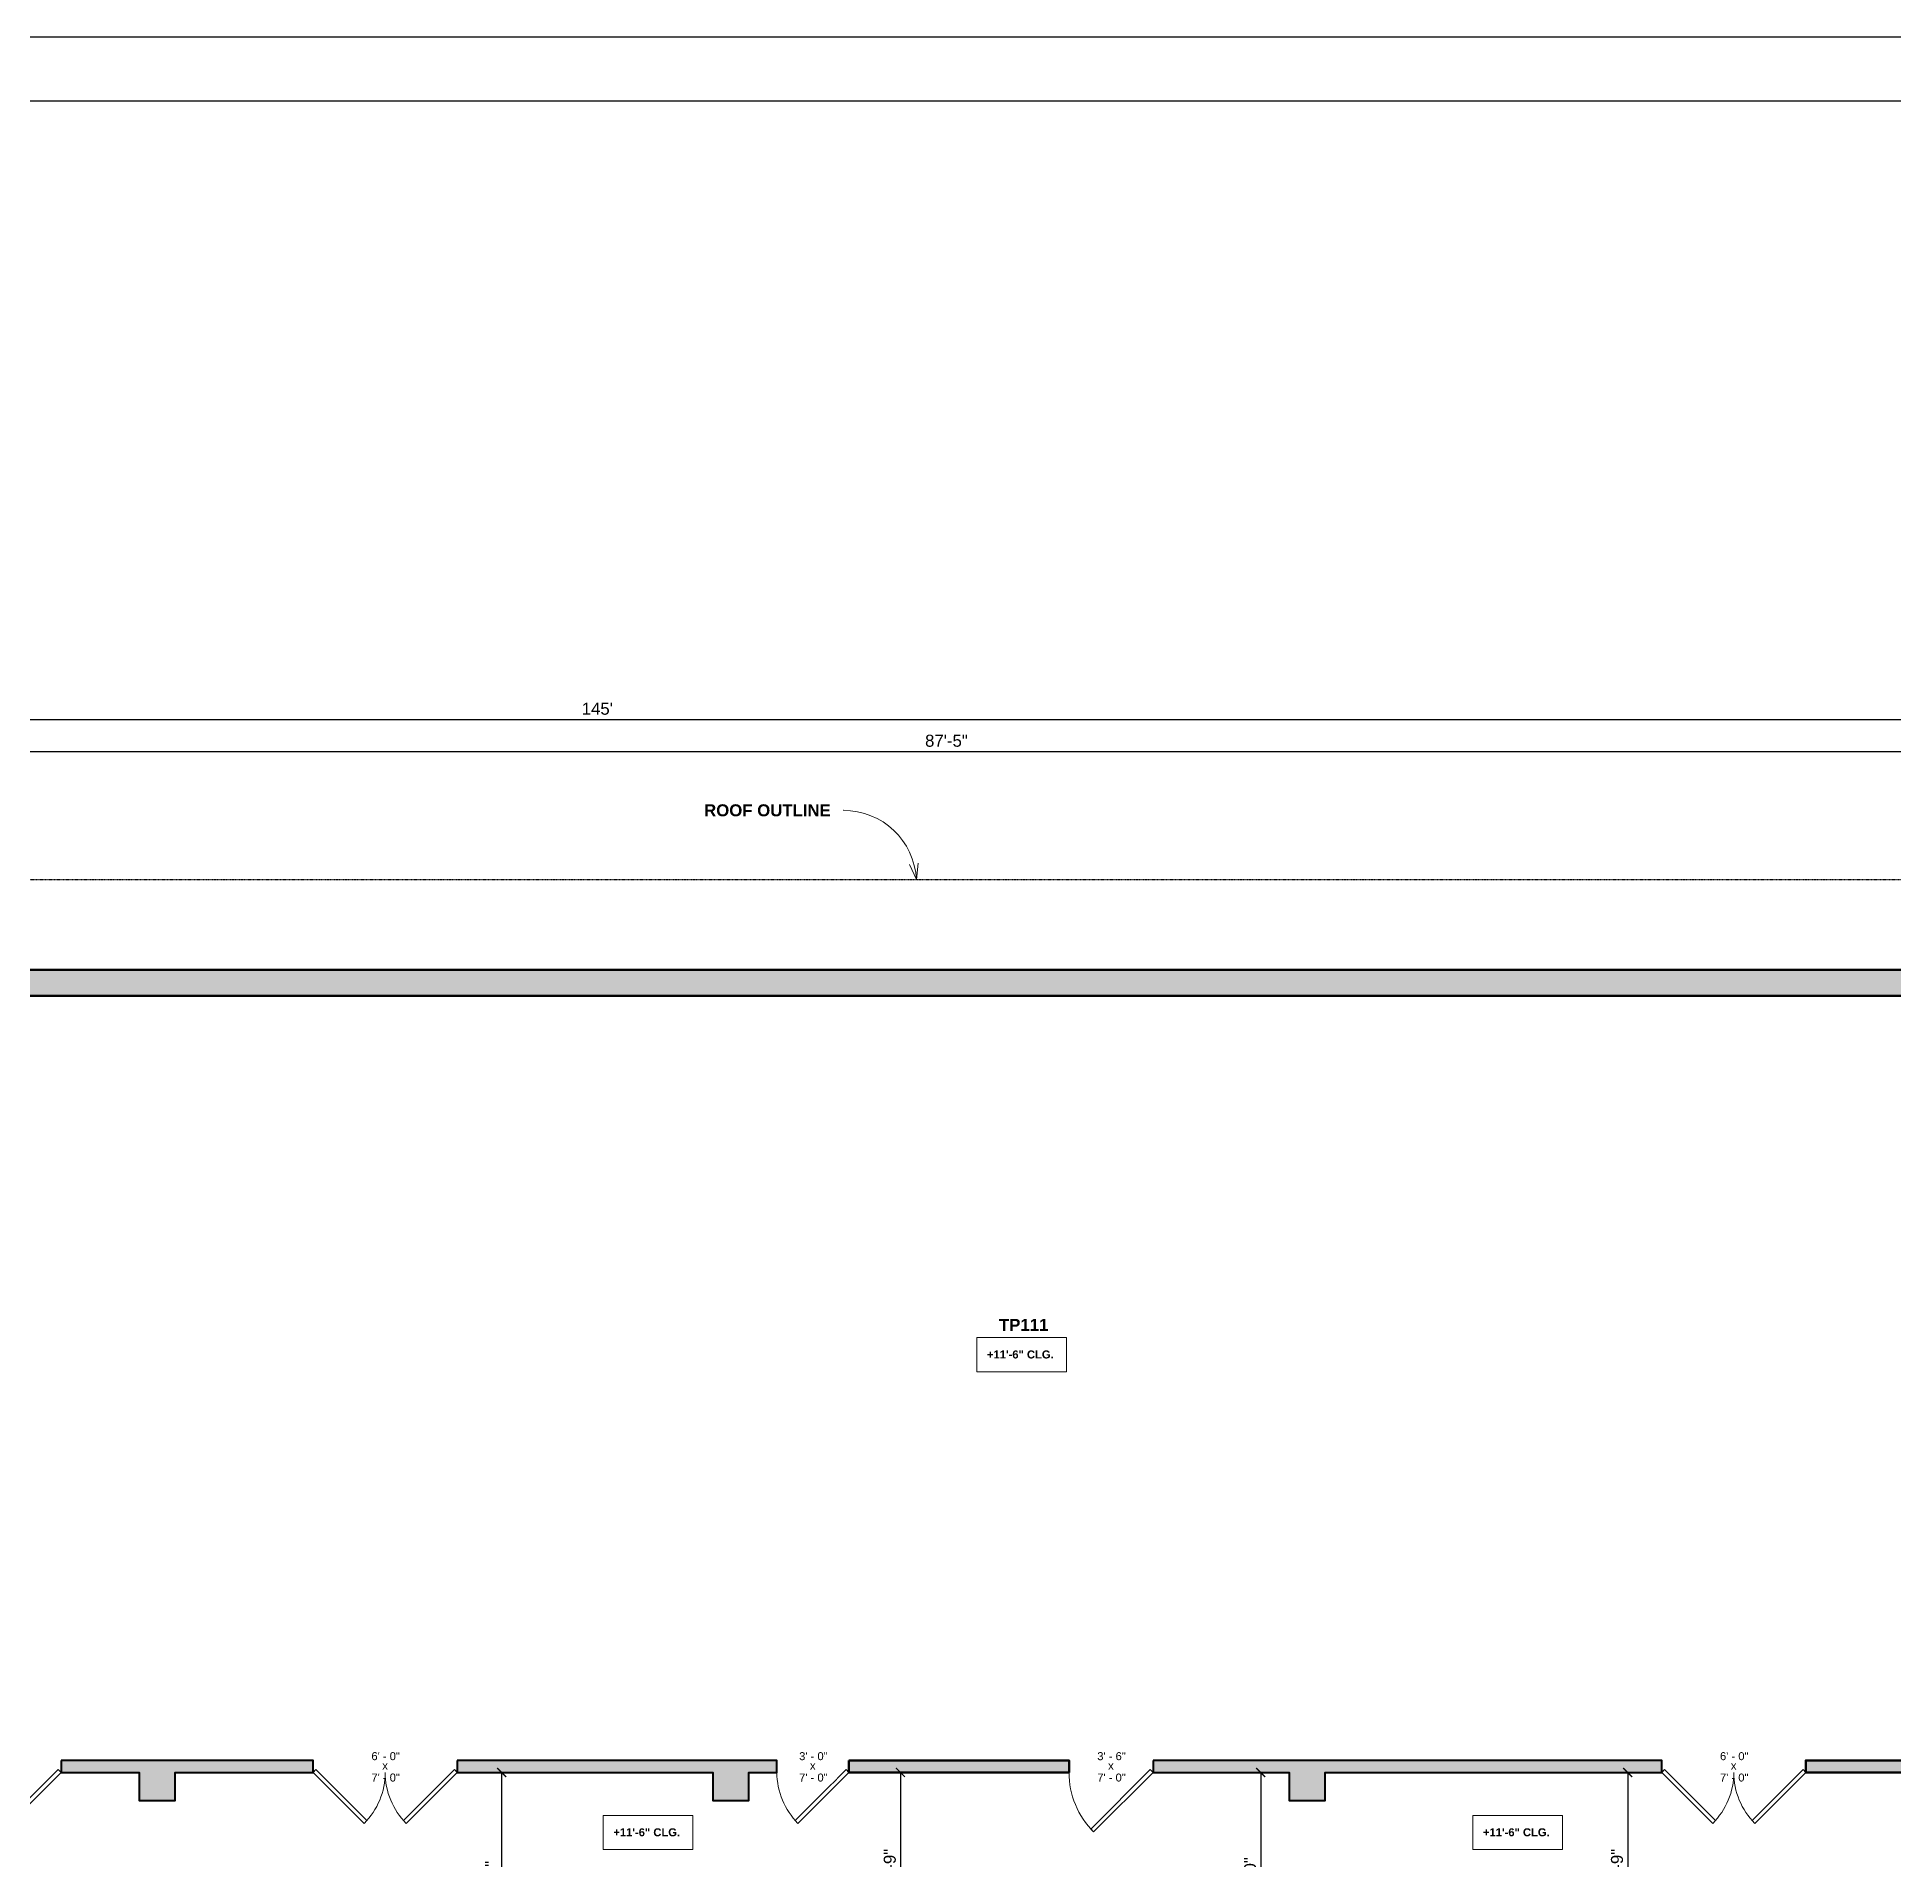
# Model space of a CAD drawing. Header units: inches. Extents: x -2078 to 106214, y -964 to 6385.
# Drawn here: x 44151 to 45079, y 4322 to 5233 of the extents above; entities that cross this region are included whole.
import ezdxf

# ---------------------------------------------------------------- set-up
doc = ezdxf.new("R2010")
doc.units = ezdxf.units.IN
doc.header["$MEASUREMENT"] = 0
doc.linetypes.add('HIDDEN2', pattern=[0.1875, 0.125, -0.0625])
for name, color, linetype, lineweight in [('A-ANNO', 2, 'Continuous', 5), ('A-ANNO-DIMS', 1, 'Continuous', 9), ('A-DETL-THIN', 151, 'Continuous', 9), ('A-DOOR', 1, 'Continuous', 18), ('A-HIDDEN', 2, 'HIDDEN2', 18), ('A-WALL', 3, 'Continuous', 40)]:
    doc.layers.add(name, color=color, linetype=linetype, lineweight=lineweight)
doc.layers.add('A-HATCH', color=9, linetype='Continuous')
doc.layers.add('A-TB', color=7, linetype='Continuous')
doc.styles.add('Arial_1', font='arial.ttf', dxfattribs={"height": 0.0625})
doc.styles.add('Arial_3', font='arial.ttf', dxfattribs={"height": 0.125})
doc.styles.add('Arial_B', font='arialbd.ttf', dxfattribs={"height": 4.5})
doc.styles.add('Arial_B_1', font='arialbd.ttf', dxfattribs={"height": 3})
doc.styles.add('JC', font='arial.ttf', dxfattribs={"height": 0.125})
doc.dimstyles.new('JC-DIMS', dxfattribs={"dimtxt": 0.125, "dimasz": 0.09375, "dimexe": 0.09375, "dimexo": 0.09375, "dimgap": 0.046875, "dimtad": 1, "dimdec": 1, "dimzin": 0, "dimdsep": 46, "dimlunit": 4, "dimtxsty": 'JC', "dimblk": 'ARCHTICK', "dimcen": 0.09, "dimclrd": 1, "dimclre": 1, "dimclrt": 256, "dimadec": 0, "dimazin": 0, "dimtfac": 1, "dimtdec": 1, "dimtofl": 0, "dimtmove": 1, "dimatfit": 3, "dimfxl": 1, "dimtolj": 1, "dimtzin": 0, "dimarcsym": 0})

# ---------------------------------------------------------------- blocks, each defined once
blk = doc.blocks.new('JC_TB_48x36 - JC_TB_4836-1441736-Floor Plans')
at = {"layer": 'A-TB'}
for p, q in [((47.997, 24.012), (-0.003, 24.012)), ((47.497, 23.512), (0.747, 23.512))]:
    blk.add_line(p, q, dxfattribs=at)
blk = doc.blocks.new('JC_DOUBLE DOOR - DOUBLE DOOR-1471729-1-1st Floor - Athletic Pavilion')
at = {"layer": 'A-DOOR', "lineweight": 30}
for p, q in [((-36, 3), (-10.54, 28.46)), ((-10.54, 28.46), (-9.13, 27.04)), ((10.54, 28.46), (9.13, 27.04)), ((36, 3), (10.54, 28.46)), ((-9.13, 27.04), (-34.59, 1.59)), ((9.13, 27.04), (34.59, 1.59)), ((-34.59, 1.59), (-36, 3)), ((34.59, 1.59), (36, 3))]:
    blk.add_line(p, q, dxfattribs=at)
at = {"layer": 'A-DOOR', "lineweight": 9}
for centre, start, end in [((-36, 3), 0, 45), ((36, 3), 135, 180)]:
    blk.add_arc(centre, 36, start, end, dxfattribs=at)
blk = doc.blocks.new('JC_DOOR_SINGLE PANEL - SINGLE DOOR-1470780-1-1st Floor - Athletic Pavilion')
at = {"layer": 'A-DOOR', "lineweight": 30}
for p, q in [((-8.87, -27.04), (16.59, -1.59)), ((18, -3), (-7.46, -28.46)), ((16.59, -1.59), (18, -3)), ((-7.46, -28.46), (-8.87, -27.04))]:
    blk.add_line(p, q, dxfattribs=at)
at = {"layer": 'A-DOOR', "lineweight": 9}
blk.add_arc((18, -3), 36, 180, 225, dxfattribs=at)
blk = doc.blocks.new('JC_DOOR_SINGLE PANEL - SINGLE DOOR-1472599-1-1st Floor - Athletic Pavilion')
at = {"layer": 'A-DOOR', "lineweight": 30}
for p, q in [((-10.11, -31.28), (19.59, -1.59)), ((21, -3), (-8.7, -32.7)), ((19.59, -1.59), (21, -3)), ((-8.7, -32.7), (-10.11, -31.28))]:
    blk.add_line(p, q, dxfattribs=at)
at = {"layer": 'A-DOOR', "lineweight": 9}
blk.add_arc((21, -3), 42, 180, 225, dxfattribs=at)
blk = doc.blocks.new('_ArchTick')
at = {"color": 0, "linetype": 'ByBlock', "const_width": 0.15}
blk.add_lwpolyline([(-0.5, -0.5), (0.5, 0.5)], dxfattribs=at)
blk = doc.blocks.new('*D2156')
at = {"layer": 'A-ANNO-DIMS', "color": 1, "lineweight": -2, "transparency": 16777216}
for p, q in [((44384.7, 4365.53), (44379.04, 4365.53)), ((44383.54, 4365.53), (44383.54, 4260.53)), ((44384.7, 4260.53), (44379.04, 4260.53))]:
    blk.add_line(p, q, dxfattribs=at)
at = {"layer": 'Defpoints', "color": 0, "transparency": 16777216}
for p in [(44389.2, 4365.53), (44383.54, 4260.53), (44389.2, 4260.53)]:
    blk.add_point(p, dxfattribs=at)
at = {"layer": 'A-ANNO-DIMS', "color": 1, "lineweight": -2, "transparency": 16777216, "xscale": 4.5, "yscale": 4.5, "zscale": 4.5}
for p, rotation in [((44383.54, 4365.53), 90), ((44383.54, 4260.53), 270)]:
    blk.add_blockref('_ArchTick', p, dxfattribs=dict(at, rotation=rotation))
at = {"layer": 'A-ANNO-DIMS', "color": 2, "transparency": 16777216, "insert": (44378.23, 4313.03), "char_height": 6, "width": 0.4008, "attachment_point": 5, "rotation": 90, "style": 'JC'}
blk.add_mtext('\\A1;8\'-9"', dxfattribs=at)
blk = doc.blocks.new('*D2158')
at = {"layer": 'A-ANNO-DIMS', "color": 1, "lineweight": -2, "transparency": 16777216}
for p, q in [((44584.05, 4365.53), (44578.39, 4365.53)), ((44582.89, 4365.53), (44582.89, 4272.53)), ((44584.05, 4272.53), (44578.39, 4272.53))]:
    blk.add_line(p, q, dxfattribs=at)
at = {"layer": 'Defpoints', "color": 0, "transparency": 16777216}
for p in [(44588.55, 4365.53), (44582.89, 4272.53), (44588.55, 4272.53)]:
    blk.add_point(p, dxfattribs=at)
at = {"layer": 'A-ANNO-DIMS', "color": 1, "lineweight": -2, "transparency": 16777216, "xscale": 4.5, "yscale": 4.5, "zscale": 4.5}
for p, rotation in [((44582.89, 4365.53), 90), ((44582.89, 4272.53), 270)]:
    blk.add_blockref('_ArchTick', p, dxfattribs=dict(at, rotation=rotation))
at = {"layer": 'A-ANNO-DIMS', "color": 2, "transparency": 16777216, "insert": (44577.58, 4319.03), "char_height": 6, "width": 0.4008, "attachment_point": 5, "rotation": 90, "style": 'JC'}
blk.add_mtext('\\A1;7\'-9"', dxfattribs=at)
blk = doc.blocks.new('*D2160')
at = {"layer": 'A-ANNO-DIMS', "color": 1, "lineweight": -2, "transparency": 16777216}
for p, q in [((44764.12, 4365.53), (44758.46, 4365.53)), ((44762.96, 4365.53), (44762.96, 4259.51)), ((44764.12, 4259.51), (44758.46, 4259.51))]:
    blk.add_line(p, q, dxfattribs=at)
at = {"layer": 'Defpoints', "color": 0, "transparency": 16777216}
for p in [(44768.62, 4365.53), (44762.96, 4259.51), (44768.62, 4259.51)]:
    blk.add_point(p, dxfattribs=at)
at = {"layer": 'A-ANNO-DIMS', "color": 1, "lineweight": -2, "transparency": 16777216, "xscale": 4.5, "yscale": 4.5, "zscale": 4.5}
for p, rotation in [((44762.96, 4365.53), 90), ((44762.96, 4259.51), 270)]:
    blk.add_blockref('_ArchTick', p, dxfattribs=dict(at, rotation=rotation))
at = {"layer": 'A-ANNO-DIMS', "color": 2, "transparency": 16777216, "insert": (44757.65, 4312.52), "char_height": 6, "width": 0.4874, "attachment_point": 5, "rotation": 90, "style": 'JC'}
blk.add_mtext('\\A1;8\'-10"', dxfattribs=at)
blk = doc.blocks.new('*D2164')
at = {"layer": 'A-ANNO-DIMS', "color": 1, "lineweight": -2, "transparency": 16777216}
for p, q in [((44947.51, 4365.53), (44941.85, 4365.53)), ((44946.35, 4365.53), (44946.35, 4272.53)), ((44947.51, 4272.53), (44941.85, 4272.53))]:
    blk.add_line(p, q, dxfattribs=at)
at = {"layer": 'Defpoints', "color": 0, "transparency": 16777216}
for p in [(44952.01, 4365.53), (44946.35, 4272.53), (44952.01, 4272.53)]:
    blk.add_point(p, dxfattribs=at)
at = {"layer": 'A-ANNO-DIMS', "color": 1, "lineweight": -2, "transparency": 16777216, "xscale": 4.5, "yscale": 4.5, "zscale": 4.5}
for p, rotation in [((44946.35, 4365.53), 90), ((44946.35, 4272.53), 270)]:
    blk.add_blockref('_ArchTick', p, dxfattribs=dict(at, rotation=rotation))
at = {"layer": 'A-ANNO-DIMS', "color": 2, "transparency": 16777216, "insert": (44941.04, 4319.03), "char_height": 6, "width": 0.4008, "attachment_point": 5, "rotation": 90, "style": 'JC'}
blk.add_mtext('\\A1;7\'-9"', dxfattribs=at)
blk = doc.blocks.new('JC- existing door Tag_quad - JC- existing door Tag_quad-839775-1-1st Floor - Athletic Pavilion')
at = {"layer": 'A-ANNO', "insert": (-0.023, 0.038), "char_height": 0.0625, "width": 0.0505, "attachment_point": 1, "style": 'Arial_3', "bg_fill": 3, "box_fill_scale": 1.25, "bg_fill_color": 256, "bg_fill_true_color": 13158600, "bg_fill_transparency": 0}
blk.add_mtext('x', dxfattribs=at)
blk = doc.blocks.new('*D2264')
at = {"layer": 'A-ANNO-DIMS', "color": 1, "lineweight": -2, "transparency": 16777216}
for p, q in [((44081.38, 4758.03), (44081.38, 4880.23)), ((44081.38, 4875.73), (45130.38, 4875.73)), ((45130.38, 4758.03), (45130.38, 4880.23))]:
    blk.add_line(p, q, dxfattribs=at)
at = {"layer": 'Defpoints', "color": 0, "transparency": 16777216}
for p in [(45130.38, 4875.73), (44081.38, 4753.53), (45130.38, 4753.53)]:
    blk.add_point(p, dxfattribs=at)
at = {"layer": 'A-ANNO-DIMS', "color": 1, "lineweight": -2, "transparency": 16777216, "xscale": 4.5, "yscale": 4.5, "zscale": 4.5, "rotation": 180}
blk.add_blockref('_ArchTick', (44081.38, 4875.73), dxfattribs=at)
at = {"layer": 'A-ANNO-DIMS', "color": 1, "lineweight": -2, "transparency": 16777216, "xscale": 4.5, "yscale": 4.5, "zscale": 4.5}
blk.add_blockref('_ArchTick', (45130.38, 4875.73), dxfattribs=at)
at = {"layer": 'A-ANNO-DIMS', "color": 2, "transparency": 16777216, "insert": (44605.88, 4881.04), "char_height": 6, "width": 0.4874, "attachment_point": 5, "style": 'JC'}
blk.add_mtext('\\A1;87\'-5"', dxfattribs=at)
blk = doc.blocks.new('*D2266')
at = {"layer": 'A-ANNO-DIMS', "color": 1, "lineweight": -2, "transparency": 16777216}
for p, q in [((43561.38, 4698.7), (43561.38, 4896.23)), ((43561.38, 4891.73), (45301.38, 4891.73)), ((45301.38, 4771.03), (45301.38, 4896.23))]:
    blk.add_line(p, q, dxfattribs=at)
at = {"layer": 'Defpoints', "color": 0, "transparency": 16777216}
for p in [(45301.38, 4891.73), (45301.38, 4766.53), (43561.38, 4694.2)]:
    blk.add_point(p, dxfattribs=at)
at = {"layer": 'A-ANNO-DIMS', "color": 1, "lineweight": -2, "transparency": 16777216, "xscale": 4.5, "yscale": 4.5, "zscale": 4.5, "rotation": 180}
blk.add_blockref('_ArchTick', (43561.38, 4891.73), dxfattribs=at)
at = {"layer": 'A-ANNO-DIMS', "color": 1, "lineweight": -2, "transparency": 16777216, "xscale": 4.5, "yscale": 4.5, "zscale": 4.5}
blk.add_blockref('_ArchTick', (45301.38, 4891.73), dxfattribs=at)
at = {"layer": 'A-ANNO-DIMS', "color": 2, "transparency": 16777216, "insert": (44431.38, 4897.04), "char_height": 6, "width": 0.5739, "attachment_point": 5, "style": 'JC'}
blk.add_mtext("\\A1;145'", dxfattribs=at)

msp = doc.modelspace()

# ---------------------------------------------------------------- texts
at = {"layer": 'A-ANNO', "attachment_point": 1}
for s, insert, char_height, width, style in [('ROOF OUTLINE', (44484.756, 4849.309), 6, 77.972, 'Arial_B'), ('TP111', (44632.118, 4592.159), 6, 23.432, 'Arial_B'), ('+11\'-6" CLG.', (44626.142, 4576.4), 4, 41.814, 'Arial_B_1'), ('+11\'-6" CLG.', (44439.42, 4337.632), 4, 41.814, 'Arial_B_1'), ('+11\'-6" CLG.', (44874.034, 4337.632), 4, 41.814, 'Arial_B_1')]:
    msp.add_mtext(s, dxfattribs=dict(at, insert=insert, char_height=char_height, width=width, style=style))
at = {"layer": 'A-ANNO', "char_height": 4, "width": 17.978, "attachment_point": 1, "style": 'Arial_1', "bg_fill": 3, "box_fill_scale": 1.25, "bg_fill_color": 256, "bg_fill_true_color": 13158600, "bg_fill_transparency": 0}
for s, insert in [('6\' - 0"', (44318.493, 4375.67)), ('3\' - 0"', (44532.261, 4375.67)), ('3\' - 6"', (44681.261, 4375.67)), ('6\' - 0"', (44992.493, 4375.67)), ('7\' - 0"', (44318.493, 4364.988)), ('7\' - 0"', (44532.261, 4364.988)), ('7\' - 0"', (44681.261, 4364.988)), ('7\' - 0"', (44992.493, 4364.988))]:
    msp.add_mtext(s, dxfattribs=dict(at, insert=insert))

# ---------------------------------------------------------------- next in the draw order: block references
at = {"layer": 'A-TB', "xscale": 64, "yscale": 64, "zscale": 64}
msp.add_blockref('JC_TB_48x36 - JC_TB_4836-1441736-Floor Plans', (43190.08, 3695.863), dxfattribs=at)

# ---------------------------------------------------------------- next in the draw order: hatches: boundary and pattern name
at = {"layer": 'A-HATCH'}
h = msp.add_hatch(color=256, dxfattribs=at)
h.dxf.hatch_style = 1
h.paths.add_polyline_path([(44163.379, 4371.533), (44163.379, 4365.533), (44202.379, 4365.533), (44202.379, 4351.533), (44220.379, 4351.533), (44220.379, 4365.533), (44289.379, 4365.533), (44289.379, 4371.533)])
h = msp.add_hatch(color=256, dxfattribs=at)
h.dxf.hatch_style = 1
h.paths.add_polyline_path([(44361.379, 4371.533), (44361.379, 4365.533), (44489.146, 4365.533), (44489.146, 4351.533), (44507.146, 4351.533), (44507.146, 4365.533), (44521.146, 4365.533), (44521.146, 4371.533)])
h = msp.add_hatch(color=256, dxfattribs=at)
h.dxf.hatch_style = 1
h.paths.add_polyline_path([(44557.146, 4371.533), (44557.146, 4365.533), (44667.146, 4365.533), (44667.146, 4371.533)])
h = msp.add_hatch(color=256, dxfattribs=at)
h.dxf.hatch_style = 1
h.paths.add_polyline_path([(44709.146, 4371.533), (44709.146, 4365.533), (44777.146, 4365.533), (44777.146, 4351.533), (44795.146, 4351.533), (44795.146, 4365.533), (44963.379, 4365.533), (44963.379, 4371.533)])

# ---------------------------------------------------------------- next in the draw order: linework, layer by layer
at = {"layer": 'A-ANNO', "color": 250}
msp.add_line((44554.38, 4846.309), (44554.209, 4846.309), dxfattribs=at)
at = {"layer": 'A-ANNO'}
for q in [(44587.456, 4819.276), (44591.686, 4819.974)]:
    msp.add_line((44590.874, 4811.732), q, dxfattribs=at)
at = {"layer": 'A-ANNO', "flags": 128}
for points in [[(44621.022, 4582.853), (44665.933, 4582.853), (44665.933, 4565.785), (44621.022, 4565.785)], [(44434.3, 4344.085), (44479.211, 4344.085), (44479.211, 4327.017), (44434.3, 4327.017)], [(44868.914, 4344.085), (44913.825, 4344.085), (44913.825, 4327.017), (44868.914, 4327.017)]]:
    msp.add_lwpolyline(points, close=True, dxfattribs=at)
at = {"layer": 'A-ANNO'}
msp.add_arc((44554.38, 4809.762), 36.547, 3.090477, 90, dxfattribs=at)
at = {"layer": 'A-DETL-THIN'}
for p, q in [((44202.379, 4365.533), (44202.379, 4351.533)), ((44220.379, 4351.533), (44220.379, 4365.533)), ((44489.146, 4365.533), (44489.146, 4351.533)), ((44507.146, 4351.533), (44507.146, 4365.533)), ((44777.146, 4365.533), (44777.146, 4351.533)), ((44795.146, 4351.533), (44795.146, 4365.533)), ((44202.379, 4351.533), (44220.379, 4351.533)), ((44489.146, 4351.533), (44507.146, 4351.533)), ((44777.146, 4351.533), (44795.146, 4351.533))]:
    msp.add_line(p, q, dxfattribs=at)
at = {"layer": 'A-HIDDEN', "lineweight": 30}
msp.add_lwpolyline([(43668.404, 3503.533), (45563.379, 3503.533), (45563.379, 4811.533), (43668.404, 4811.533)], close=True, dxfattribs=at)
at = {"layer": 'A-WALL', "lineweight": 60}
for points in [[(45301.379, 4766.533), (43718.379, 4766.533), (43718.379, 4694.204), (43561.379, 4694.204), (43561.379, 4569.204), (43522.379, 4569.204), (43522.379, 4561.204), (43574.379, 4561.204), (43574.379, 4681.204), (43718.379, 4681.204), (43718.379, 4676.408), (43734.379, 4676.408), (43734.379, 4751.533), (43860.379, 4751.533), (43860.379, 4689.033), (43868.379, 4689.033), (43868.379, 4753.533), (44076.379, 4753.533), (44076.379, 4747.533), (44081.379, 4747.533), (44081.379, 4753.533), (45130.379, 4753.533)], [(45131.379, 4371.533), (45035.379, 4371.533), (45035.379, 4365.533), (45085.146, 4365.533)]]:
    msp.add_lwpolyline(points, dxfattribs=at)
at = {"layer": 'A-WALL'}
for points in [[(44163.379, 4371.533), (44163.379, 4365.533), (44202.379, 4365.533), (44202.379, 4351.533), (44220.379, 4351.533), (44220.379, 4365.533), (44289.379, 4365.533), (44289.379, 4371.533)], [(44361.379, 4371.533), (44361.379, 4365.533), (44489.146, 4365.533), (44489.146, 4351.533), (44507.146, 4351.533), (44507.146, 4365.533), (44521.146, 4365.533), (44521.146, 4371.533)], [(44709.146, 4371.533), (44709.146, 4365.533), (44777.146, 4365.533), (44777.146, 4351.533), (44795.146, 4351.533), (44795.146, 4365.533), (44963.379, 4365.533), (44963.379, 4371.533)]]:
    msp.add_lwpolyline(points, close=True, dxfattribs=at)
at = {"layer": 'A-WALL', "lineweight": 60}
msp.add_lwpolyline([(44557.146, 4371.533), (44557.146, 4365.533), (44667.146, 4365.533), (44667.146, 4371.533)], close=True, dxfattribs=at)

# ---------------------------------------------------------------- next in the draw order: block references
at = {"layer": 'A-DOOR', "rotation": 180}
for p in [(44127.379, 4368.533), (44325.379, 4368.533), (44999.379, 4368.533)]:
    msp.add_blockref('JC_DOUBLE DOOR - DOUBLE DOOR-1471729-1-1st Floor - Athletic Pavilion', p, dxfattribs=at)
at = {"layer": 'A-DOOR'}
for name, p in [('JC_DOOR_SINGLE PANEL - SINGLE DOOR-1470780-1-1st Floor - Athletic Pavilion', (44539.146, 4368.533)), ('JC_DOOR_SINGLE PANEL - SINGLE DOOR-1472599-1-1st Floor - Athletic Pavilion', (44688.146, 4368.533))]:
    msp.add_blockref(name, p, dxfattribs=at)

# ---------------------------------------------------------------- next in the draw order: dimensions: what is measured, and where the dimension line sits
at = {"layer": 'A-ANNO-DIMS'}
for base, p1, p2, picture, middle in [((45301.379, 4891.728), (43561.379, 4694.204), (45301.379, 4766.533), '*D2266', (44431.379, 4897.041)), ((45130.379, 4875.728), (44081.379, 4753.533), (45130.379, 4753.533), '*D2264', (44605.879, 4881.041))]:
    dim = msp.add_linear_dim(base=base, p1=p1, p2=p2, dimstyle='JC-DIMS', override={"dimclrt": 2}, dxfattribs=at)
    dim.commit()
    dim.dimension.update_dxf_attribs({"geometry": picture, "text_midpoint": middle})
for base, p1, p2, picture, middle in [((44383.544, 4260.533), (44389.201, 4365.533), (44389.201, 4260.533), '*D2156', (44378.231, 4313.033)), ((44582.891, 4272.533), (44588.548, 4365.533), (44588.548, 4272.533), '*D2158', (44577.578, 4319.033)), ((44762.962, 4259.506), (44768.619, 4365.533), (44768.619, 4259.506), '*D2160', (44757.648, 4312.519)), ((44946.353, 4272.533), (44952.01, 4365.533), (44952.01, 4272.533), '*D2164', (44941.039, 4319.033))]:
    dim = msp.add_linear_dim(base=base, p1=p1, p2=p2, angle=90, dimstyle='JC-DIMS', override={"dimclrt": 2}, dxfattribs=at)
    dim.commit()
    dim.dimension.update_dxf_attribs({"geometry": picture, "text_midpoint": middle})

# ---------------------------------------------------------------- next in the draw order: block references
at = {"layer": 'A-ANNO', "xscale": 64, "yscale": 64, "zscale": 64}
for p in [(44325.379, 4368.533), (44539.146, 4368.533), (44688.146, 4368.533), (44999.379, 4368.533)]:
    msp.add_blockref('JC- existing door Tag_quad - JC- existing door Tag_quad-839775-1-1st Floor - Athletic Pavilion', p, dxfattribs=at)

# ---------------------------------------------------------------- next in the draw order: hatches: boundary and pattern name
at = {"layer": 'A-HATCH'}
h = msp.add_hatch(color=256, dxfattribs=at)
h.dxf.hatch_style = 1
h.paths.add_polyline_path([(45301.379, 4766.533), (43718.379, 4766.533), (43718.379, 4694.204), (43561.379, 4694.204), (43561.379, 4569.204), (43522.379, 4569.204), (43522.379, 4561.204), (43574.379, 4561.204), (43574.379, 4681.204), (43718.379, 4681.204), (43718.379, 4676.408), (43734.379, 4676.408), (43734.379, 4751.533), (43860.379, 4751.533), (43860.379, 4689.033), (43868.379, 4689.033), (43868.379, 4753.533), (44076.379, 4753.533), (44076.379, 4747.533), (44081.379, 4747.533), (44081.379, 4753.533), (45130.379, 4753.533), (45130.379, 4715.533), (45138.379, 4715.533), (45138.379, 4750.533), (45285.379, 4750.533), (45285.379, 4608.533), (45138.379, 4608.533), (45138.379, 4643.533), (45130.379, 4643.533), (45130.379, 4598.533), (45210.379, 4598.533), (45210.379, 4400.533), (45131.379, 4400.533), (45131.379, 4371.533), (45035.379, 4371.533), (45035.379, 4365.533), (45085.146, 4365.533), (45085.146, 4351.533), (45103.146, 4351.533), (45103.146, 4365.533), (45137.379, 4365.533), (45137.379, 4392.533), (45210.379, 4392.533), (45210.379, 4381.696), (45218.379, 4381.696), (45218.379, 4598.533), (45288.379, 4598.533), (45288.379, 4499.92), (45288.379, 4272.533), (45157.379, 4272.533), (45157.379, 4266.533), (45199.506, 4266.533), (45199.506, 4264.533), (45288.379, 4264.533), (45288.379, 3976.533), (45111.379, 3976.533), (45111.379, 4266.533), (45121.379, 4266.533), (45121.379, 4272.533), (45106.379, 4272.533), (45106.379, 3975.928), (45077.379, 3975.928), (45077.379, 3964.928), (45074.382, 3964.928), (45074.382, 3959.928), (45076.382, 3959.928), (45076.382, 3848.928), (45082.382, 3848.928), (45082.382, 3941.533), (45122.382, 3941.533), (45122.382, 3964.533), (45288.379, 3964.533), (45288.379, 3642.533), (45150.379, 3642.533), (45150.379, 3634.533), (45288.379, 3634.533), (45288.379, 3564.533), (44978.382, 3564.533), (44978.382, 3959.928), (45026.382, 3959.928), (45026.382, 3964.928), (44978.382, 3964.928), (44978.382, 3987.533), (44972.382, 3987.533), (44972.382, 3567.533), (44786.382, 3567.533), (44786.382, 3690.533), (44780.382, 3690.533), (44780.382, 3567.533), (44603.382, 3567.533), (44603.382, 3634.533), (44734.369, 3634.533), (44734.369, 3640.533), (44603.382, 3640.533), (44603.382, 4028.533), (44638.379, 4028.533), (44638.379, 4060.533), (44659.379, 4060.533), (44659.379, 4066.533), (44638.379, 4066.533), (44638.379, 4226.533), (44631.379, 4226.533), (44631.379, 4207.533), (44557.379, 4207.533), (44557.379, 4201.533), (44631.379, 4201.533), (44631.379, 4089.166), (44631.379, 4050.079), (44631.379, 4034.533), (44626.835, 4034.533), (44585.747, 4034.533), (44472.379, 4034.533), (44472.379, 4087.533), (44513.404, 4087.533), (44513.404, 4093.533), (44472.379, 4093.533), (44472.379, 4134.533), (44493.876, 4134.533), (44513.404, 4134.533), (44513.404, 4140.533), (44472.379, 4140.533), (44472.379, 4201.533), (44493.876, 4201.533), (44513.379, 4201.533), (44513.379, 4207.533), (44472.379, 4207.533), (44472.379, 4266.533), (44631.379, 4266.533), (44631.379, 4262.533), (44638.379, 4262.533), (44638.379, 4272.533), (44464.379, 4272.533), (44464.379, 4260.533), (44292.379, 4260.533), (44292.379, 4272.506), (44286.379, 4272.506), (44286.379, 4221.395), (44292.379, 4221.395), (44292.379, 4254.533), (44353.379, 4254.533), (44353.379, 4173.533), (44359.379, 4173.533), (44359.379, 4254.533), (44464.379, 4254.533), (44464.379, 4034.533), (44452.734, 4034.533), (44409.65, 4034.533), (44292.379, 4034.533), (44292.379, 4185.395), (44286.379, 4185.395), (44286.379, 4067.506), (44267.379, 4067.506), (44267.379, 4061.506), (44286.379, 4061.506), (44286.379, 4028.533), (44597.382, 4028.533), (44597.382, 3640.533), (44467.379, 3640.533), (44467.379, 3634.533), (44597.382, 3634.533), (44597.382, 3567.533), (44421.379, 3567.533), (44421.379, 3684.533), (44415.379, 3684.533), (44415.379, 3564.533), (44288.379, 3564.533), (44288.379, 3633.613), (44284.379, 3633.613), (44284.379, 3564.533), (44226.379, 3564.533), (44226.379, 3569.533), (44220.379, 3569.533), (44220.379, 3564.533), (43841.379, 3564.533), (43841.379, 3552.533), (43849.627, 3552.533), (43849.627, 3537.533), (43866.254, 3537.533), (43866.254, 3468.533), (43876.754, 3468.533), (43876.754, 3448.812), (43877.386, 3448.812), (43881.506, 3441.676), (43886.462, 3455.292), (43888.754, 3451.323), (43888.754, 3480.533), (43878.254, 3480.533), (43878.254, 3552.533), (45301.379, 3552.533)])

doc.saveas('drawing.dxf')
